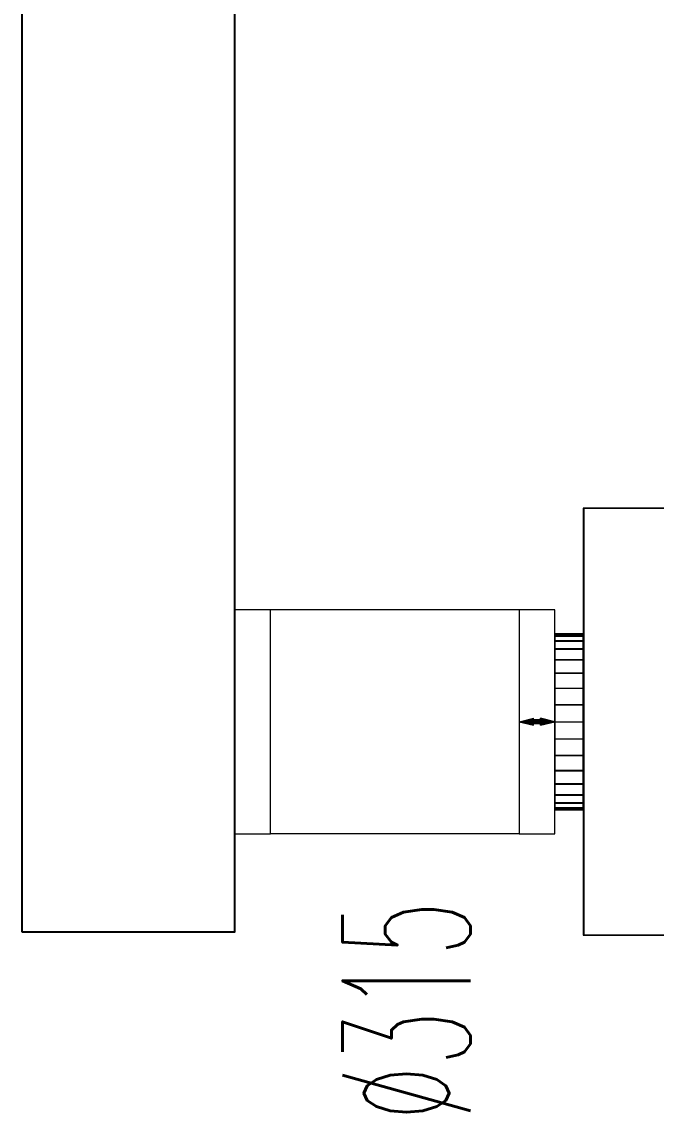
# Model space of a CAD drawing. Header units: inches. Extents: x -172 to 5713, y -54 to 3470.
# Drawn here: x 1581.1 to 1670.4, y 34.7 to 188.2 of the extents above; entities that cross this region are included whole.
import ezdxf
from ezdxf.enums import TextEntityAlignment as Align

# ---------------------------------------------------------------- set-up
doc = ezdxf.new("R2010")
doc.units = ezdxf.units.IN
doc.header["$MEASUREMENT"] = 0
doc.layers.add('MTY-UFLEME-KANALI', color=20, linetype='Continuous')
doc.layers.add('MTY-UFLEME-KANALI-Flex', color=21, linetype='ZIGZAG', lineweight=0)
doc.layers.add('VDI3805_Objects', color=7, linetype='Continuous', lineweight=0)
doc.styles.add('CAP', font='simplxtw.shx', dxfattribs={"width": 0.65})
doc.linetypes.add('ZIGZAG', pattern='A,0.0001,-0.2,[131,ltypeshp.shx,S=0.2,R=0,X=-0.2,Y=0],-0.4,[131,ltypeshp.shx,S=0.2,R=180.00002,X=0.2,Y=0],-0.2', length=0.8001)

# ---------------------------------------------------------------- blocks, each defined once
blk = doc.blocks.new('70205_970_03')
at = {"layer": 'VDI3805_Objects', "color": 253}
for p, q in [((-0.3005, -0.3005), (-0.3005, 0.3005)), ((0.3005, 0.3005), (-0.3005, 0.3005)), ((-0.2995, -0.2995), (-0.2995, 0.2995)), ((-0.2995, 0.2995), (0.2995, 0.2995)), ((-0.269, 0.295), (-0.295, 0.295)), ((-0.295, 0.295), (-0.295, 0.265)), ((-0.295, 0.295), (-0.265, 0.295)), ((-0.269, 0.295), (-0.269, 0.265)), ((-0.265, 0.295), (-0.265, 0.265)), ((0.265, 0.265), (0.265, 0.295)), ((0.265, 0.295), (0.295, 0.295)), ((0.295, 0.295), (0.269, 0.295)), ((0.269, 0.265), (0.269, 0.295)), ((0.295, 0.265), (0.295, 0.295)), ((0.2995, 0.2995), (0.2995, -0.2995)), ((0.3005, -0.3005), (0.3005, 0.3005)), ((0.3005, 0.3005), (0.3156, 0.3005)), ((0.4355, 0.3005), (0.3005, 0.3005)), ((0.3156, -0.3005), (0.3156, 0.3005)), ((0.3156, 0.3005), (0.4355, 0.3005)), ((0.4345, -0.3005), (0.4345, 0.3005)), ((0.4345, 0.3005), (0.4355, 0.3005)), ((0.4355, -0.3005), (0.4355, 0.3005)), ((0.4355, -0.3005), (0.4355, 0.3005)), ((-0.285, 0.28), (-0.2849, 0.281)), ((-0.2849, 0.279), (-0.285, 0.28)), ((-0.2849, 0.281), (-0.2846, 0.2819)), ((-0.2846, 0.2781), (-0.2849, 0.279)), ((-0.2846, 0.2819), (-0.2842, 0.2828)), ((-0.2842, 0.2772), (-0.2846, 0.2781)), ((-0.2842, 0.2828), (-0.2835, 0.2835)), ((-0.2835, 0.2765), (-0.2842, 0.2772)), ((-0.2835, 0.2835), (-0.2828, 0.2842)), ((-0.2828, 0.2758), (-0.2835, 0.2765)), ((-0.2828, 0.2842), (-0.2819, 0.2846)), ((-0.2819, 0.2846), (-0.281, 0.2849)), ((-0.281, 0.2849), (-0.28, 0.285)), ((-0.28, 0.285), (-0.279, 0.2849)), ((-0.279, 0.2849), (-0.2781, 0.2846)), ((-0.2781, 0.2846), (-0.2772, 0.2842)), ((-0.2772, 0.2842), (-0.2765, 0.2835)), ((-0.2765, 0.2765), (-0.2772, 0.2758)), ((-0.2765, 0.2835), (-0.2758, 0.2828)), ((-0.2758, 0.2772), (-0.2765, 0.2765)), ((-0.2758, 0.2828), (-0.2754, 0.2819)), ((-0.2754, 0.2781), (-0.2758, 0.2772)), ((-0.2754, 0.2819), (-0.2751, 0.281)), ((-0.2751, 0.279), (-0.2754, 0.2781)), ((-0.2751, 0.281), (-0.275, 0.28)), ((-0.275, 0.28), (-0.2751, 0.279)), ((0.275, 0.28), (0.2751, 0.281)), ((0.2751, 0.279), (0.275, 0.28)), ((0.2751, 0.281), (0.2754, 0.2819)), ((0.2754, 0.2781), (0.2751, 0.279)), ((0.2754, 0.2819), (0.2758, 0.2828)), ((0.2758, 0.2772), (0.2754, 0.2781)), ((0.2758, 0.2828), (0.2765, 0.2835)), ((0.2765, 0.2765), (0.2758, 0.2772)), ((0.2765, 0.2835), (0.2772, 0.2842)), ((0.2772, 0.2758), (0.2765, 0.2765)), ((0.2772, 0.2842), (0.2781, 0.2846)), ((0.2781, 0.2846), (0.279, 0.2849)), ((0.279, 0.2849), (0.28, 0.285)), ((0.28, 0.285), (0.281, 0.2849)), ((0.281, 0.2849), (0.2819, 0.2846)), ((0.2819, 0.2846), (0.2828, 0.2842)), ((0.2828, 0.2842), (0.2835, 0.2835)), ((0.2835, 0.2765), (0.2828, 0.2758)), ((0.2835, 0.2835), (0.2842, 0.2828)), ((0.2842, 0.2772), (0.2835, 0.2765)), ((0.2842, 0.2828), (0.2846, 0.2819)), ((0.2846, 0.2781), (0.2842, 0.2772)), ((0.2846, 0.2819), (0.2849, 0.281)), ((0.2849, 0.279), (0.2846, 0.2781)), ((0.2849, 0.281), (0.285, 0.28)), ((0.285, 0.28), (0.2849, 0.279)), ((-0.295, 0.265), (-0.269, 0.265)), ((-0.265, 0.265), (-0.295, 0.265)), ((-0.2819, 0.2754), (-0.2828, 0.2758)), ((-0.281, 0.2751), (-0.2819, 0.2754)), ((-0.28, 0.275), (-0.281, 0.2751)), ((-0.279, 0.2751), (-0.28, 0.275)), ((-0.2781, 0.2754), (-0.279, 0.2751)), ((-0.2772, 0.2758), (-0.2781, 0.2754)), ((0.295, 0.265), (0.265, 0.265)), ((0.269, 0.265), (0.295, 0.265)), ((0.2781, 0.2754), (0.2772, 0.2758)), ((0.279, 0.2751), (0.2781, 0.2754)), ((0.28, 0.275), (0.279, 0.2751)), ((0.281, 0.2751), (0.28, 0.275)), ((0.2819, 0.2754), (0.281, 0.2751)), ((0.2828, 0.2758), (0.2819, 0.2754)), ((0.4355, 0.1216), (0.4355, 0.124)), ((0.4755, 0.124), (0.4355, 0.124)), ((0.4755, 0.123), (0.4355, 0.123)), ((0.4355, 0.123), (0.4355, 0.1206)), ((0.4755, 0.1216), (0.4755, 0.124)), ((0.4755, 0.1206), (0.4755, 0.123)), ((0.4355, 0.1146), (0.4355, 0.1216)), ((0.4755, 0.1216), (0.4355, 0.1216)), ((0.4755, 0.1206), (0.4355, 0.1206)), ((0.4355, 0.1206), (0.4355, 0.1136)), ((0.4355, 0.1031), (0.4355, 0.1146)), ((0.4755, 0.1146), (0.4355, 0.1146)), ((0.4755, 0.1136), (0.4355, 0.1136)), ((0.4355, 0.1136), (0.4355, 0.1023)), ((0.4755, 0.1146), (0.4755, 0.1216)), ((0.4755, 0.1136), (0.4755, 0.1206)), ((0.4755, 0.1031), (0.4755, 0.1146)), ((0.4755, 0.1023), (0.4755, 0.1136)), ((0.4355, 0.0877), (0.4355, 0.1031)), ((0.4755, 0.1031), (0.4355, 0.1031)), ((0.4755, 0.1023), (0.4355, 0.1023)), ((0.4355, 0.1023), (0.4355, 0.087)), ((0.4755, 0.0877), (0.4755, 0.1031)), ((0.4755, 0.087), (0.4755, 0.1023)), ((0.4355, 0.0689), (0.4355, 0.0877)), ((0.4755, 0.0877), (0.4355, 0.0877)), ((0.4755, 0.087), (0.4355, 0.087)), ((0.4355, 0.087), (0.4355, 0.0683)), ((0.4755, 0.0689), (0.4755, 0.0877)), ((0.4755, 0.0683), (0.4755, 0.087)), ((0.4355, 0.0475), (0.4355, 0.0689)), ((0.4755, 0.0689), (0.4355, 0.0689)), ((0.4755, 0.0683), (0.4355, 0.0683)), ((0.4355, 0.0683), (0.4355, 0.0471)), ((0.4755, 0.0475), (0.4755, 0.0689)), ((0.4755, 0.0471), (0.4755, 0.0683)), ((0.4355, 0.0242), (0.4355, 0.0475)), ((0.4755, 0.0475), (0.4355, 0.0475)), ((0.4755, 0.0471), (0.4355, 0.0471)), ((0.4355, 0.0471), (0.4355, 0.024)), ((0.4755, 0.0242), (0.4755, 0.0475)), ((0.4755, 0.024), (0.4755, 0.0471)), ((0.4355, 0), (0.4355, 0.0242)), ((0.4755, 0.0242), (0.4355, 0.0242)), ((0.4755, 0.024), (0.4355, 0.024)), ((0.4355, 0.024), (0.4355, 0)), ((0.4755, 0), (0.4755, 0.0242)), ((0.4755, 0), (0.4755, 0.024)), ((0.4355, -0.0242), (0.4355, 0)), ((0.4755, 0), (0.4355, 0)), ((0.4355, 0), (0.4355, -0.024)), ((0.4755, -0.0242), (0.4755, 0)), ((0.4755, -0.024), (0.4755, 0)), ((0.4755, -0.024), (0.4355, -0.024)), ((0.4355, -0.024), (0.4355, -0.0471)), ((0.4355, -0.0475), (0.4355, -0.0242)), ((0.4755, -0.0242), (0.4355, -0.0242)), ((0.4755, -0.0471), (0.4755, -0.024)), ((0.4755, -0.0475), (0.4755, -0.0242)), ((0.4755, -0.0471), (0.4355, -0.0471)), ((0.4355, -0.0471), (0.4355, -0.0683)), ((0.4355, -0.0689), (0.4355, -0.0475)), ((0.4755, -0.0475), (0.4355, -0.0475)), ((0.4755, -0.0683), (0.4755, -0.0471)), ((0.4755, -0.0689), (0.4755, -0.0475)), ((0.4755, -0.0683), (0.4355, -0.0683)), ((0.4355, -0.0683), (0.4355, -0.087)), ((0.4355, -0.0877), (0.4355, -0.0689)), ((0.4755, -0.0689), (0.4355, -0.0689)), ((0.4755, -0.087), (0.4755, -0.0683)), ((0.4755, -0.0877), (0.4755, -0.0689)), ((0.4755, -0.087), (0.4355, -0.087)), ((0.4355, -0.087), (0.4355, -0.1023)), ((0.4355, -0.1031), (0.4355, -0.0877)), ((0.4755, -0.0877), (0.4355, -0.0877)), ((0.4755, -0.1023), (0.4755, -0.087)), ((0.4755, -0.1031), (0.4755, -0.0877)), ((0.4755, -0.1023), (0.4355, -0.1023)), ((0.4355, -0.1023), (0.4355, -0.1136)), ((0.4355, -0.1146), (0.4355, -0.1031)), ((0.4755, -0.1031), (0.4355, -0.1031)), ((0.4755, -0.1136), (0.4755, -0.1023)), ((0.4755, -0.1146), (0.4755, -0.1031)), ((0.4755, -0.1136), (0.4355, -0.1136)), ((0.4355, -0.1136), (0.4355, -0.1206)), ((0.4355, -0.1216), (0.4355, -0.1146)), ((0.4755, -0.1146), (0.4355, -0.1146)), ((0.4755, -0.1206), (0.4355, -0.1206)), ((0.4355, -0.1206), (0.4355, -0.123)), ((0.4355, -0.1216), (0.4355, -0.124)), ((0.4755, -0.1216), (0.4355, -0.1216)), ((0.4755, -0.1206), (0.4755, -0.1136)), ((0.4755, -0.1216), (0.4755, -0.1146)), ((0.4755, -0.123), (0.4755, -0.1206)), ((0.4755, -0.124), (0.4755, -0.1216)), ((0.4755, -0.123), (0.4355, -0.123)), ((0.4755, -0.124), (0.4355, -0.124)), ((-0.269, -0.265), (-0.295, -0.265)), ((-0.295, -0.265), (-0.295, -0.295)), ((-0.295, -0.265), (-0.265, -0.265)), ((-0.2835, -0.2765), (-0.2828, -0.2758)), ((-0.2828, -0.2758), (-0.2819, -0.2754)), ((-0.2819, -0.2754), (-0.281, -0.2751)), ((-0.281, -0.2751), (-0.28, -0.275)), ((-0.28, -0.275), (-0.279, -0.2751)), ((-0.279, -0.2751), (-0.2781, -0.2754)), ((-0.2781, -0.2754), (-0.2772, -0.2758)), ((-0.2772, -0.2758), (-0.2765, -0.2765)), ((-0.269, -0.265), (-0.269, -0.295)), ((-0.265, -0.265), (-0.265, -0.295)), ((0.265, -0.295), (0.265, -0.265)), ((0.265, -0.265), (0.295, -0.265)), ((0.295, -0.265), (0.269, -0.265)), ((0.269, -0.295), (0.269, -0.265)), ((0.2765, -0.2765), (0.2772, -0.2758)), ((0.2772, -0.2758), (0.2781, -0.2754)), ((0.2781, -0.2754), (0.279, -0.2751)), ((0.279, -0.2751), (0.28, -0.275)), ((0.28, -0.275), (0.281, -0.2751)), ((0.281, -0.2751), (0.2819, -0.2754)), ((0.2819, -0.2754), (0.2828, -0.2758)), ((0.2828, -0.2758), (0.2835, -0.2765)), ((0.295, -0.295), (0.295, -0.265)), ((-0.285, -0.28), (-0.2849, -0.279)), ((-0.2849, -0.281), (-0.285, -0.28)), ((-0.2849, -0.279), (-0.2846, -0.2781)), ((-0.2846, -0.2819), (-0.2849, -0.281)), ((-0.2846, -0.2781), (-0.2842, -0.2772)), ((-0.2842, -0.2828), (-0.2846, -0.2819)), ((-0.2842, -0.2772), (-0.2835, -0.2765)), ((-0.2835, -0.2835), (-0.2842, -0.2828)), ((-0.2828, -0.2842), (-0.2835, -0.2835)), ((-0.2819, -0.2846), (-0.2828, -0.2842)), ((-0.281, -0.2849), (-0.2819, -0.2846)), ((-0.28, -0.285), (-0.281, -0.2849)), ((-0.279, -0.2849), (-0.28, -0.285)), ((-0.2781, -0.2846), (-0.279, -0.2849)), ((-0.2772, -0.2842), (-0.2781, -0.2846)), ((-0.2765, -0.2835), (-0.2772, -0.2842)), ((-0.2765, -0.2765), (-0.2758, -0.2772)), ((-0.2758, -0.2828), (-0.2765, -0.2835)), ((-0.2758, -0.2772), (-0.2754, -0.2781)), ((-0.2754, -0.2819), (-0.2758, -0.2828)), ((-0.2754, -0.2781), (-0.2751, -0.279)), ((-0.2751, -0.281), (-0.2754, -0.2819)), ((-0.2751, -0.279), (-0.275, -0.28)), ((-0.275, -0.28), (-0.2751, -0.281)), ((0.275, -0.28), (0.2751, -0.279)), ((0.2751, -0.281), (0.275, -0.28)), ((0.2751, -0.279), (0.2754, -0.2781)), ((0.2754, -0.2819), (0.2751, -0.281)), ((0.2754, -0.2781), (0.2758, -0.2772)), ((0.2758, -0.2828), (0.2754, -0.2819)), ((0.2758, -0.2772), (0.2765, -0.2765)), ((0.2765, -0.2835), (0.2758, -0.2828)), ((0.2772, -0.2842), (0.2765, -0.2835)), ((0.2781, -0.2846), (0.2772, -0.2842)), ((0.279, -0.2849), (0.2781, -0.2846)), ((0.28, -0.285), (0.279, -0.2849)), ((0.281, -0.2849), (0.28, -0.285)), ((0.2819, -0.2846), (0.281, -0.2849)), ((0.2828, -0.2842), (0.2819, -0.2846)), ((0.2835, -0.2835), (0.2828, -0.2842)), ((0.2835, -0.2765), (0.2842, -0.2772)), ((0.2842, -0.2828), (0.2835, -0.2835)), ((0.2842, -0.2772), (0.2846, -0.2781)), ((0.2846, -0.2819), (0.2842, -0.2828)), ((0.2846, -0.2781), (0.2849, -0.279)), ((0.2849, -0.281), (0.2846, -0.2819)), ((0.2849, -0.279), (0.285, -0.28)), ((0.285, -0.28), (0.2849, -0.281)), ((-0.3005, -0.3005), (0.3005, -0.3005)), ((0.2995, -0.2995), (-0.2995, -0.2995)), ((-0.295, -0.295), (-0.269, -0.295)), ((-0.265, -0.295), (-0.295, -0.295)), ((0.295, -0.295), (0.265, -0.295)), ((0.269, -0.295), (0.295, -0.295)), ((0.3005, -0.3005), (0.3156, -0.3005)), ((0.4355, -0.3005), (0.3005, -0.3005)), ((0.3156, -0.3005), (0.4355, -0.3005)), ((0.4355, -0.3005), (0.4345, -0.3005))]:
    blk.add_line(p, q, dxfattribs=at)
blk = doc.blocks.new('70205_970_01')
at = {"layer": 'VDI3805_Objects', "color": 3}
for p, q in [((0.4955, 0.005), (0.4755, 0)), ((0.4755, 0), (0.4955, 0.0049)), ((0.4755, 0), (0.4955, 0.0046)), ((0.4755, 0), (0.4955, 0.0042)), ((0.4755, 0), (0.4955, 0.0035)), ((0.4755, 0), (0.4955, 0.0028)), ((0.4755, 0), (0.4955, 0.0019)), ((0.4755, 0), (0.4955, 0.001)), ((0.4755, 0), (0.4955, 0)), ((0.4755, 0), (0.4955, -0.001)), ((0.4755, 0), (0.4955, -0.0019)), ((0.4755, 0), (0.4955, -0.0028)), ((0.4755, 0), (0.4955, -0.0035)), ((0.4755, 0), (0.4955, -0.0042)), ((0.4755, 0), (0.4955, -0.0046)), ((0.4755, 0), (0.4955, -0.0049)), ((0.4755, 0), (0.4955, -0.005)), ((0.4955, 0.005), (0.4955, 0.0049)), ((0.4955, 0.0049), (0.4955, 0.0046)), ((0.4955, 0.0046), (0.4955, 0.0042)), ((0.4955, 0.0042), (0.4955, 0.0035)), ((0.4955, 0.0035), (0.4955, 0.0028)), ((0.4955, 0.0028), (0.4955, 0.0019)), ((0.4955, 0.0025), (0.4955, 0.0023)), ((0.4955, 0.0025), (0.4955, 0.0025)), ((0.5055, 0.0025), (0.4955, 0.0025)), ((0.4955, 0.0025), (0.5055, 0.0025)), ((0.4955, 0.0023), (0.4955, 0.0021)), ((0.4955, 0.0023), (0.5055, 0.0023)), ((0.4955, 0.0021), (0.4955, 0.0018)), ((0.4955, 0.0021), (0.5055, 0.0021)), ((0.4955, 0.0019), (0.4955, 0.001)), ((0.4955, 0.0018), (0.4955, 0.0014)), ((0.4955, 0.0018), (0.5055, 0.0018)), ((0.4955, 0.0014), (0.4955, 0.001)), ((0.4955, 0.0014), (0.5055, 0.0014)), ((0.4955, 0.001), (0.4955, 0)), ((0.4955, 0.001), (0.4955, 0.0005)), ((0.4955, 0.001), (0.5055, 0.001)), ((0.4955, 0.0005), (0.4955, 0)), ((0.4955, 0.0005), (0.5055, 0.0005)), ((0.4955, 0), (0.4955, -0.001)), ((0.4955, 0), (0.4955, -0.0005)), ((0.4955, 0), (0.5055, 0)), ((0.5055, 0.0049), (0.5055, 0.005)), ((0.5255, 0), (0.5055, 0.005)), ((0.5055, 0.0049), (0.5055, 0.0046)), ((0.5255, 0), (0.5055, 0.0049)), ((0.5055, 0.0046), (0.5055, 0.0042)), ((0.5255, 0), (0.5055, 0.0046)), ((0.5055, 0.0042), (0.5055, 0.0035)), ((0.5255, 0), (0.5055, 0.0042)), ((0.5055, 0.0035), (0.5055, 0.0028)), ((0.5255, 0), (0.5055, 0.0035)), ((0.5055, 0.0028), (0.5055, 0.0019)), ((0.5255, 0), (0.5055, 0.0028)), ((0.5055, 0.0025), (0.5055, 0.0025)), ((0.5055, 0.0025), (0.5055, 0.0023)), ((0.5055, 0.0023), (0.5055, 0.0021)), ((0.5055, 0.0021), (0.5055, 0.0018)), ((0.5055, 0.0019), (0.5055, 0.001)), ((0.5255, 0), (0.5055, 0.0019)), ((0.5055, 0.0018), (0.5055, 0.0014)), ((0.5055, 0.0014), (0.5055, 0.001)), ((0.5055, 0.001), (0.5055, 0.0005)), ((0.5055, 0.001), (0.5055, 0)), ((0.5255, 0), (0.5055, 0.001)), ((0.5055, 0.0005), (0.5055, 0)), ((0.5055, 0), (0.5055, -0.0005)), ((0.5055, 0), (0.5055, -0.001)), ((0.5255, 0), (0.5055, 0)), ((0.5255, 0), (0.5055, -0.001)), ((0.5255, 0), (0.5055, -0.0019)), ((0.5255, 0), (0.5055, -0.0028)), ((0.5255, 0), (0.5055, -0.0035)), ((0.5255, 0), (0.5055, -0.0042)), ((0.5255, 0), (0.5055, -0.0046)), ((0.5255, 0), (0.5055, -0.0049)), ((0.5255, 0), (0.5055, -0.005)), ((0.4955, -0.0005), (0.4955, -0.001)), ((0.4955, -0.0005), (0.5055, -0.0005)), ((0.4955, -0.001), (0.4955, -0.0019)), ((0.4955, -0.001), (0.4955, -0.0014)), ((0.4955, -0.001), (0.5055, -0.001)), ((0.4955, -0.0014), (0.4955, -0.0018)), ((0.4955, -0.0014), (0.5055, -0.0014)), ((0.4955, -0.0018), (0.4955, -0.0021)), ((0.4955, -0.0018), (0.5055, -0.0018)), ((0.4955, -0.0019), (0.4955, -0.0028)), ((0.4955, -0.0021), (0.4955, -0.0023)), ((0.4955, -0.0021), (0.5055, -0.0021)), ((0.4955, -0.0023), (0.4955, -0.0025)), ((0.4955, -0.0023), (0.5055, -0.0023)), ((0.4955, -0.0025), (0.4955, -0.0025)), ((0.4955, -0.0025), (0.5055, -0.0025)), ((0.4955, -0.0025), (0.5055, -0.0025)), ((0.4955, -0.0028), (0.4955, -0.0035)), ((0.4955, -0.0035), (0.4955, -0.0042)), ((0.4955, -0.0042), (0.4955, -0.0046)), ((0.4955, -0.0046), (0.4955, -0.0049)), ((0.4955, -0.0049), (0.4955, -0.005)), ((0.5055, -0.0005), (0.5055, -0.001)), ((0.5055, -0.001), (0.5055, -0.0014)), ((0.5055, -0.001), (0.5055, -0.0019)), ((0.5055, -0.0014), (0.5055, -0.0018)), ((0.5055, -0.0018), (0.5055, -0.0021)), ((0.5055, -0.0019), (0.5055, -0.0028)), ((0.5055, -0.0021), (0.5055, -0.0023)), ((0.5055, -0.0023), (0.5055, -0.0025)), ((0.5055, -0.0025), (0.5055, -0.0025)), ((0.5055, -0.0028), (0.5055, -0.0035)), ((0.5055, -0.0035), (0.5055, -0.0042)), ((0.5055, -0.0042), (0.5055, -0.0046)), ((0.5055, -0.0046), (0.5055, -0.0049)), ((0.5055, -0.0049), (0.5055, -0.005))]:
    blk.add_line(p, q, dxfattribs=at)
blk = doc.blocks.new('A$C5CD23EDA')
at = {"layer": 'VDI3805_Objects', "xscale": 100, "yscale": 100, "zscale": 100}
for name in ['70205_970_03', '70205_970_01']:
    blk.add_blockref(name, (-31.15, 0), dxfattribs=at)
blk = doc.blocks.new('*U32')
at = {"layer": 'MTY-UFLEME-KANALI-Flex', "ltscale": 0.5}
for p, q in [((-15.75, 5), (-15.75, 40.06)), ((15.75, 5), (15.75, 40.06))]:
    blk.add_line(p, q, dxfattribs=at)
at = {"layer": 'MTY-UFLEME-KANALI-Flex', "linetype": 'ByBlock', "ltscale": 0.5}
for points in [[(15.75, 45.06), (-15.75, 45.06), (-15.75, 40.06), (15.75, 40.06)], [(15.75, 5), (-15.75, 5), (-15.75, 0), (15.75, 0)]]:
    blk.add_lwpolyline(points, close=True, dxfattribs=at)
at = {"layer": 'MTY-UFLEME-KANALI-Flex', "color": 7, "ltscale": 0.5, "style": 'CAP', "width": 0.5}
blk.add_attdef('X', text='', height=18, dxfattribs=at).set_placement((-40.68, 11.88), align=Align.CENTER)

msp = doc.modelspace()

# ---------------------------------------------------------------- linework, layer by layer
at = {"layer": 'MTY-UFLEME-KANALI'}
msp.add_lwpolyline([(1581.1, 60.11), (1611.1, 60.11), (1611.1, 652.01), (1581.1, 652.01)], close=True, dxfattribs=at)

# ---------------------------------------------------------------- block references
at = {"rotation": 90}
msp.add_blockref('*U32', (1656.16, 89.69), dxfattribs=at).add_auto_attribs({'X': '%%C315'})
at = {"layer": 'MTY-UFLEME-KANALI', "rotation": 180}
msp.add_blockref('A$C5CD23EDA', (1672.56, 89.69), dxfattribs=at)

doc.saveas('drawing.dxf')
